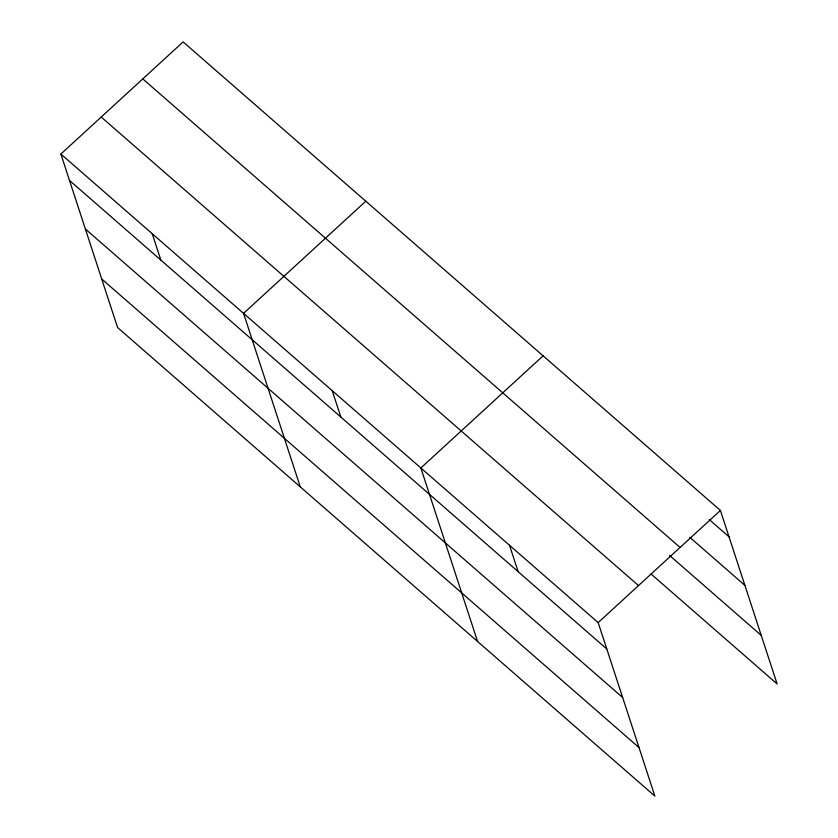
<?xml version="1.0" encoding="UTF-8"?>
<svg xmlns="http://www.w3.org/2000/svg" width="838" height="838" viewBox="0 0 838 838"><rect width="100%" height="100%" fill="white"/><g stroke="black" fill="none" stroke-linecap="round" stroke-linejoin="round"><path stroke-width="1.26" d="M60.881 154.056L598.175 622.603L654.876 796.1L117.592 327.553L60.881 154.056L183.124 41.9L720.408 510.447L777.119 683.944L651.032 573.988M365.797 201.204L243.565 313.36L300.266 486.857M543.108 355.825L420.865 467.981L477.576 641.479M598.175 622.603L720.408 510.447M709.325 519.633L729.029 536.812M689.737 537.263L744.898 585.364M142.785 78.908L680.068 547.455M669.635 555.5L761.25 635.393M101.22 117.048L638.514 585.594M69.502 180.432L606.796 648.979M85.371 228.984L622.665 697.53M101.723 279.002L639.006 747.548M509.525 545.297L518.135 571.663M332.215 390.676L340.836 417.041M152.223 233.708L160.844 260.084"/></g></svg>
